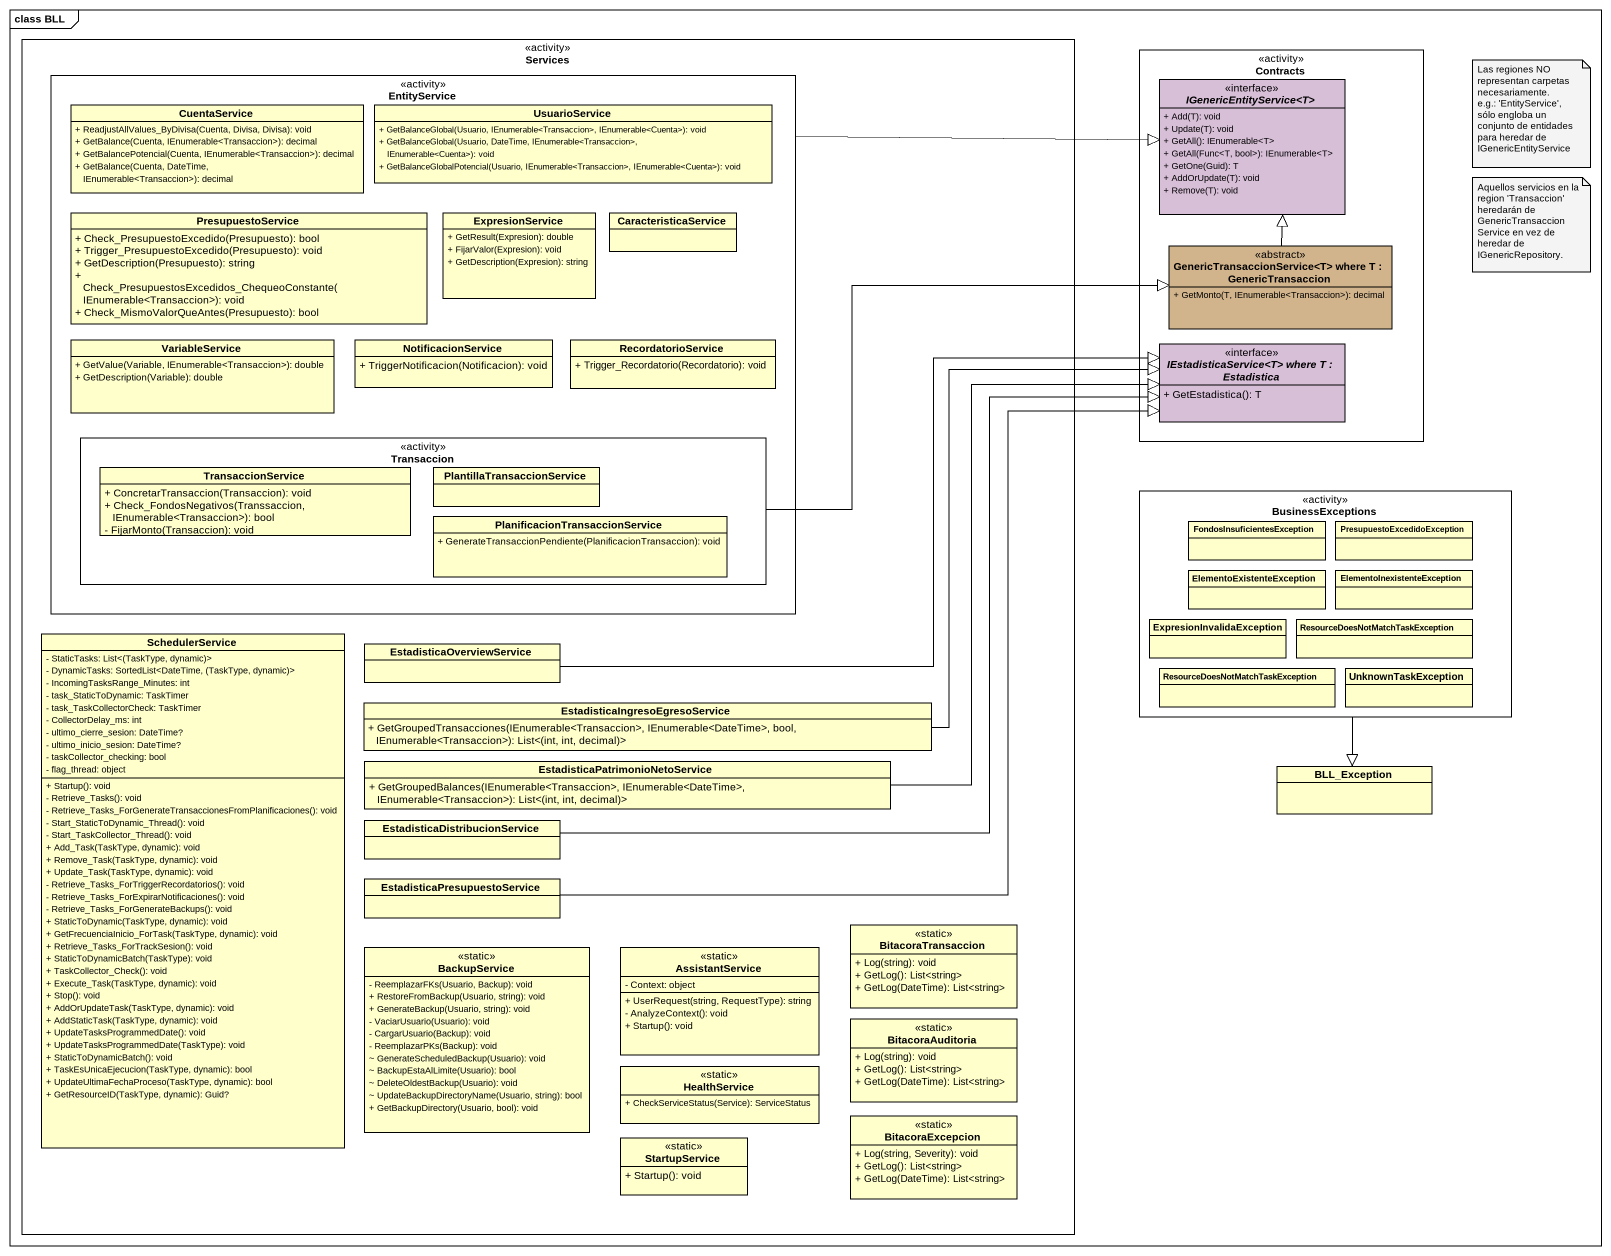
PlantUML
@startuml
mainframe class BLL
hide circle
hide empty members
skinparam classAttributeIconSize 0
rectangle Services <<activity>> {
  rectangle EntityService <<activity>> {
    class CuentaService {
      + ReadjustAllValues_ByDivisa(Cuenta, Divisa, Divisa): void
      + GetBalance(Cuenta, IEnumerable<Transaccion>): decimal
      + GetBalancePotencial(Cuenta, IEnumerable<Transaccion>): decimal
      + GetBalance(Cuenta, DateTime, IEnumerable<Transaccion>): decimal
    }
    class UsuarioService {
      + GetBalanceGlobal(Usuario, IEnumerable<Transaccion>, IEnumerable<Cuenta>): void
      + GetBalanceGlobal(Usuario, DateTime, IEnumerable<Transaccion>, IEnumerable<Cuenta>): void
      + GetBalanceGlobalPotencial(Usuario, IEnumerable<Transaccion>, IEnumerable<Cuenta>): void
    }
    class PresupuestoService {
      + Check_PresupuestoExcedido(Presupuesto): bool
      + Trigger_PresupuestoExcedido(Presupuesto): void
      + GetDescription(Presupuesto): string
      + Check_PresupuestosExcedidos_ChequeoConstante(IEnumerable<Transaccion>): void
      + Check_MismoValorQueAntes(Presupuesto): bool
    }
    class ExpresionService {
      + GetResult(Expresion): double
      + FijarValor(Expresion): void
      + GetDescription(Expresion): string
    }
    class CaracteristicaService
    class VariableService {
      + GetValue(Variable, IEnumerable<Transaccion>): double
      + GetDescription(Variable): double
    }
    class NotificacionService {
      + TriggerNotificacion(Notificacion): void
    }
    class RecordatorioService {
      + Trigger_Recordatorio(Recordatorio): void
    }
    rectangle Transaccion <<activity>> {
      class TransaccionService {
        + ConcretarTransaccion(Transaccion): void
        + Check_FondosNegativos(Transsaccion, IEnumerable<Transaccion>): bool
        - FijarMonto(Transaccion): void
      }
      class PlantillaTransaccionService
      class "PlanificacionTransaccionService" as PlanificacionTransaccionServ {
        + GenerateTransaccionPendiente(PlanificacionTransaccion): void
      }
    }
  }
  class SchedulerService {
    {field} - StaticTasks: List<(TaskType, dynamic)>
    {field} - DynamicTasks: SortedList<DateTime, (TaskType, dynamic)>
    - IncomingTasksRange_Minutes: int
    - task_StaticToDynamic: TaskTimer
    - task_TaskCollectorCheck: TaskTimer
    - CollectorDelay_ms: int
    - ultimo_cierre_sesion: DateTime?
    - ultimo_inicio_sesion: DateTime?
    - taskCollector_checking: bool
    - flag_thread: object
    + Startup(): void
    - Retrieve_Tasks(): void
    - Retrieve_Tasks_ForGenerateTransaccionesFromPlanificaciones(): void
    - Start_StaticToDynamic_Thread(): void
    - Start_TaskCollector_Thread(): void
    + Add_Task(TaskType, dynamic): void
    + Remove_Task(TaskType, dynamic): void
    + Update_Task(TaskType, dynamic): void
    - Retrieve_Tasks_ForTriggerRecordatorios(): void
    - Retrieve_Tasks_ForExpirarNotificaciones(): void
    - Retrieve_Tasks_ForGenerateBackups(): void
    + StaticToDynamic(TaskType, dynamic): void
    + GetFrecuenciaInicio_ForTask(TaskType, dynamic): void
    + Retrieve_Tasks_ForTrackSesion(): void
    + StaticToDynamicBatch(TaskType): void
    + TaskCollector_Check(): void
    + Execute_Task(TaskType, dynamic): void
    + Stop(): void
    + AddOrUpdateTask(TaskType, dynamic): void
    + AddStaticTask(TaskType, dynamic): void
    + UpdateTasksProgrammedDate(): void
    + UpdateTasksProgrammedDate(TaskType): void
    + StaticToDynamicBatch(): void
    + TaskEsUnicaEjecucion(TaskType, dynamic): bool
    + UpdateUltimaFechaProceso(TaskType, dynamic): bool
    + GetResourceID(TaskType, dynamic): Guid?
  }
  class EstadisticaOverviewService
  class "EstadisticaIngresoEgresoService" as EstadisticaIngresoEgresoServ {
    + GetGroupedTransacciones(IEnumerable<Transaccion>, IEnumerable<DateTime>, bool, IEnumerable<Transaccion>): List<(int, int, decimal)>
  }
  class "EstadisticaPatrimonioNetoService" as EstadisticaPatrimonioNetoSer {
    + GetGroupedBalances(IEnumerable<Transaccion>, IEnumerable<DateTime>, IEnumerable<Transaccion>): List<(int, int, decimal)>
  }
  class "EstadisticaDistribucionService" as EstadisticaDistribucionServi
  class "EstadisticaPresupuestoService" as EstadisticaPresupuestoServic
  class BackupService <<static>> {
    - ReemplazarFKs(Usuario, Backup): void
    + RestoreFromBackup(Usuario, string): void
    + GenerateBackup(Usuario, string): void
    - VaciarUsuario(Usuario): void
    - CargarUsuario(Backup): void
    - ReemplazarPKs(Backup): void
    ~ GenerateScheduledBackup(Usuario): void
    ~ BackupEstaAlLimite(Usuario): bool
    ~ DeleteOldestBackup(Usuario): void
    ~ UpdateBackupDirectoryName(Usuario, string): bool
    + GetBackupDirectory(Usuario, bool): void
  }
  class AssistantService <<static>> {
    - Context: object
    + UserRequest(string, RequestType): string
    - AnalyzeContext(): void
    + Startup(): void
  }
  class BitacoraTransaccion <<static>> {
    + Log(string): void
    + GetLog(): List<string>
    + GetLog(DateTime): List<string>
  }
  class BitacoraAuditoria <<static>> {
    + Log(string): void
    + GetLog(): List<string>
    + GetLog(DateTime): List<string>
  }
  class HealthService <<static>> {
    + CheckServiceStatus(Service): ServiceStatus
  }
  class BitacoraExcepcion <<static>> {
    + Log(string, Severity): void
    + GetLog(): List<string>
    + GetLog(DateTime): List<string>
  }
  class StartupService <<static>> {
    + Startup(): void
  }
}
rectangle Contracts <<activity>> {
  interface "IGenericEntityService<T>" as IGenericEntityService_T #D8BFD8 {
    + Add(T): void
    + Update(T): void
    + GetAll(): IEnumerable<T>
    + GetAll(Func<T, bool>): IEnumerable<T>
    + GetOne(Guid): T
    + AddOrUpdate(T): void
    + Remove(T): void
  }
  class "GenericTransaccionService<T> where T : GenericTransaccion" as GenericTransaccionService_T <<abstract>> #D2B48C {
    + GetMonto(T, IEnumerable<Transaccion>): decimal
  }
  interface "IEstadisticaService<T> where T : Estadistica" as IEstadisticaService_T_where #D8BFD8 {
    + GetEstadistica(): T
  }
}
rectangle BusinessExceptions <<activity>> {
  class FondosInsuficientesException
  class PresupuestoExcedidoException
  class ElementoExistenteException
  class ElementoInexistenteException
  class ExpresionInvalidaException
  class "ResourceDoesNotMatchTaskException" as ResourceDoesNotMatchTaskExce
  class "ResourceDoesNotMatchTaskException" as ResourceDoesNotMatchTaskExce_2
  class UnknownTaskException
}
class BLL_Exception
EntityService -right-|> IGenericEntityService_T
GenericTransaccionService_T -up-|> IGenericEntityService_T
Transaccion -right-|> GenericTransaccionService_T
BusinessExceptions --|> BLL_Exception
EstadisticaOverviewService -right-|> IEstadisticaService_T_where
EstadisticaIngresoEgresoServ -right-|> IEstadisticaService_T_where
EstadisticaPatrimonioNetoSer -up-|> IEstadisticaService_T_where
EstadisticaDistribucionServi -right-|> IEstadisticaService_T_where
EstadisticaPresupuestoServic -up-|> IEstadisticaService_T_where
note as N1
  Las regiones NO representan carpetas necesariamente.
  e.g.: 'EntityService', sólo engloba un conjunto de entidades para heredar de IGenericEntityService
end note
note as N2
  Aquellos servicios en la region 'Transaccion' heredarán de GenericTransaccionService en vez de heredar de IGenericRepository.
end note
@enduml
